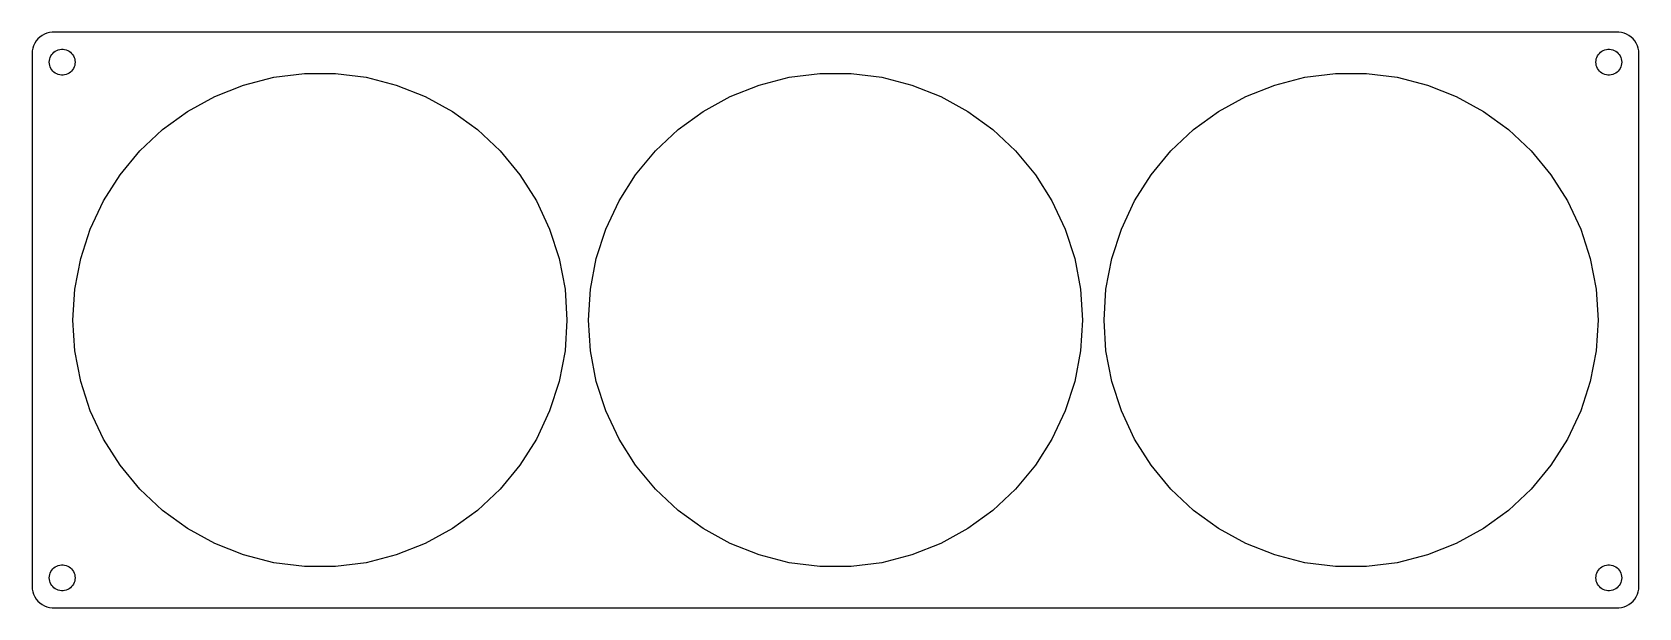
# Model space of a CAD drawing. Header units: metres. Extents: x -187 to 187, y -67 to 67.
import ezdxf

# ---------------------------------------------------------------- set-up
doc = ezdxf.new("R2010")
doc.units = ezdxf.units.M

msp = doc.modelspace()

# ---------------------------------------------------------------- linework, layer by layer
for p, q in [((-186.649, 63.8406), (-186.843, 63.2434)), ((-186.382, 64.4088), (-186.649, 63.8406)), ((-186.045, 64.9389), (-186.382, 64.4088)), ((-185.645, 65.4227), (-186.045, 64.9389)), ((-185.187, 65.8526), (-185.645, 65.4227)), ((-184.679, 66.2216), (-185.187, 65.8526)), ((-184.129, 66.5241), (-184.679, 66.2216)), ((-183.545, 66.7553), (-184.129, 66.5241)), ((-182.937, 66.9114), (-183.545, 66.7553)), ((-182.314, 66.9901), (-182.937, 66.9114)), ((182.314, 66.9901), (-182.314, 66.9901)), ((182.937, 66.9114), (182.314, 66.9901)), ((183.545, 66.7553), (182.937, 66.9114)), ((184.129, 66.5241), (183.545, 66.7553)), ((184.679, 66.2216), (184.129, 66.5241)), ((185.187, 65.8526), (184.679, 66.2216)), ((185.645, 65.4227), (185.187, 65.8526)), ((186.045, 64.9389), (185.645, 65.4227)), ((186.382, 64.4088), (186.045, 64.9389)), ((186.649, 63.8406), (186.382, 64.4088)), ((186.843, 63.2434), (186.649, 63.8406)), ((-186.961, 62.6267), (-187, 62)), ((-187, 62), (-187, -62)), ((-186.843, 63.2434), (-186.961, 62.6267)), ((-183, 60), (-182.976, 60.376)), ((-182.976, 59.624), (-183, 60)), ((-182.976, 60.376), (-182.906, 60.7461)), ((-182.906, 60.7461), (-182.789, 61.1044)), ((-182.789, 61.1044), (-182.629, 61.4453)), ((-182.629, 61.4453), (-182.427, 61.7634)), ((-182.427, 61.7634), (-182.187, 62.0536)), ((-182.187, 62.0536), (-181.912, 62.3115)), ((-181.912, 62.3115), (-181.607, 62.533)), ((-181.607, 62.533), (-181.277, 62.7145)), ((-181.277, 62.7145), (-180.927, 62.8532)), ((-180.927, 62.8532), (-180.562, 62.9469)), ((-180.562, 62.9469), (-180.188, 62.9941)), ((-180.188, 62.9941), (-179.812, 62.9941)), ((-179.812, 62.9941), (-179.438, 62.9469)), ((-179.438, 62.9469), (-179.073, 62.8532)), ((-179.073, 62.8532), (-178.723, 62.7145)), ((-178.723, 62.7145), (-178.393, 62.533)), ((-178.393, 62.533), (-178.088, 62.3115)), ((-178.088, 62.3115), (-177.813, 62.0536)), ((-177.813, 62.0536), (-177.573, 61.7634)), ((-177.573, 61.7634), (-177.371, 61.4453)), ((-177.371, 61.4453), (-177.211, 61.1044)), ((-177.211, 61.1044), (-177.094, 60.7461)), ((-177.094, 60.7461), (-177.024, 60.376)), ((-177.024, 60.376), (-177, 60)), ((-177, 60), (-177.024, 59.624)), ((177, 60), (177.024, 60.376)), ((177.024, 59.624), (177, 60)), ((177.024, 60.376), (177.094, 60.7461)), ((177.094, 60.7461), (177.211, 61.1044)), ((177.211, 61.1044), (177.371, 61.4453)), ((177.371, 61.4453), (177.573, 61.7634)), ((177.573, 61.7634), (177.813, 62.0536)), ((177.813, 62.0536), (178.088, 62.3115)), ((178.088, 62.3115), (178.393, 62.533)), ((178.393, 62.533), (178.723, 62.7145)), ((178.723, 62.7145), (179.073, 62.8532)), ((179.073, 62.8532), (179.438, 62.9469)), ((179.438, 62.9469), (179.812, 62.9941)), ((179.812, 62.9941), (180.188, 62.9941)), ((180.188, 62.9941), (180.562, 62.9469)), ((180.562, 62.9469), (180.927, 62.8532)), ((180.927, 62.8532), (181.277, 62.7145)), ((181.277, 62.7145), (181.607, 62.533)), ((181.607, 62.533), (181.912, 62.3115)), ((181.912, 62.3115), (182.187, 62.0536)), ((182.187, 62.0536), (182.427, 61.7634)), ((182.427, 61.7634), (182.629, 61.4453)), ((182.629, 61.4453), (182.789, 61.1044)), ((182.789, 61.1044), (182.906, 60.7461)), ((182.906, 60.7461), (182.976, 60.376)), ((182.976, 60.376), (183, 60)), ((183, 60), (182.976, 59.624)), ((186.961, 62.6267), (186.843, 63.2434)), ((187, 62), (186.961, 62.6267)), ((187, -62), (187, 62)), ((-182.906, 59.2539), (-182.976, 59.624)), ((-182.789, 58.8956), (-182.906, 59.2539)), ((-182.629, 58.5547), (-182.789, 58.8956)), ((-182.427, 58.2366), (-182.629, 58.5547)), ((-182.187, 57.9464), (-182.427, 58.2366)), ((-181.912, 57.6885), (-182.187, 57.9464)), ((-181.607, 57.467), (-181.912, 57.6885)), ((-181.277, 57.2855), (-181.607, 57.467)), ((-180.927, 57.1468), (-181.277, 57.2855)), ((-180.562, 57.0531), (-180.927, 57.1468)), ((-180.188, 57.0059), (-180.562, 57.0531)), ((-179.812, 57.0059), (-180.188, 57.0059)), ((-179.438, 57.0531), (-179.812, 57.0059)), ((-179.073, 57.1468), (-179.438, 57.0531)), ((-178.723, 57.2855), (-179.073, 57.1468)), ((-178.393, 57.467), (-178.723, 57.2855)), ((-178.088, 57.6885), (-178.393, 57.467)), ((-177.813, 57.9464), (-178.088, 57.6885)), ((-177.573, 58.2366), (-177.813, 57.9464)), ((-177.371, 58.5547), (-177.573, 58.2366)), ((-177.211, 58.8956), (-177.371, 58.5547)), ((-177.094, 59.2539), (-177.211, 58.8956)), ((-177.024, 59.624), (-177.094, 59.2539)), ((-137.768, 54.6857), (-130.774, 56.4815)), ((-130.774, 56.4815), (-123.61, 57.3865)), ((-123.61, 57.3865), (-116.39, 57.3865)), ((-116.39, 57.3865), (-109.226, 56.4815)), ((-109.226, 56.4815), (-102.232, 54.6857)), ((-17.7685, 54.6857), (-10.7744, 56.4815)), ((-10.7744, 56.4815), (-3.6104, 57.3865)), ((-3.6104, 57.3865), (3.6104, 57.3865)), ((3.6104, 57.3865), (10.7744, 56.4815)), ((10.7744, 56.4815), (17.7685, 54.6857)), ((102.232, 54.6857), (109.226, 56.4815)), ((109.226, 56.4815), (116.39, 57.3865)), ((116.39, 57.3865), (123.61, 57.3865)), ((123.61, 57.3865), (130.774, 56.4815)), ((130.774, 56.4815), (137.768, 54.6857)), ((177.094, 59.2539), (177.024, 59.624)), ((177.211, 58.8956), (177.094, 59.2539)), ((177.371, 58.5547), (177.211, 58.8956)), ((177.573, 58.2366), (177.371, 58.5547)), ((177.813, 57.9464), (177.573, 58.2366)), ((178.088, 57.6885), (177.813, 57.9464)), ((178.393, 57.467), (178.088, 57.6885)), ((178.723, 57.2855), (178.393, 57.467)), ((179.073, 57.1468), (178.723, 57.2855)), ((179.438, 57.0531), (179.073, 57.1468)), ((179.812, 57.0059), (179.438, 57.0531)), ((180.188, 57.0059), (179.812, 57.0059)), ((180.562, 57.0531), (180.188, 57.0059)), ((180.927, 57.1468), (180.562, 57.0531)), ((181.277, 57.2855), (180.927, 57.1468)), ((181.607, 57.467), (181.277, 57.2855)), ((181.912, 57.6885), (181.607, 57.467)), ((182.187, 57.9464), (181.912, 57.6885)), ((182.427, 58.2366), (182.187, 57.9464)), ((182.629, 58.5547), (182.427, 58.2366)), ((182.789, 58.8956), (182.629, 58.5547)), ((182.906, 59.2539), (182.789, 58.8956)), ((182.976, 59.624), (182.906, 59.2539)), ((-144.482, 52.0276), (-137.768, 54.6857)), ((-102.232, 54.6857), (-95.5177, 52.0276)), ((-24.4823, 52.0276), (-17.7685, 54.6857)), ((17.7685, 54.6857), (24.4823, 52.0276)), ((95.5177, 52.0276), (102.232, 54.6857)), ((137.768, 54.6857), (144.482, 52.0276)), ((-150.81, 48.5488), (-144.482, 52.0276)), ((-95.5177, 52.0276), (-89.19, 48.5488)), ((-30.81, 48.5488), (-24.4823, 52.0276)), ((24.4823, 52.0276), (30.81, 48.5488)), ((89.19, 48.5488), (95.5177, 52.0276)), ((144.482, 52.0276), (150.81, 48.5488)), ((-156.652, 44.3045), (-150.81, 48.5488)), ((-89.19, 48.5488), (-83.3481, 44.3045)), ((-36.6519, 44.3045), (-30.81, 48.5488)), ((30.81, 48.5488), (36.6519, 44.3045)), ((83.3481, 44.3045), (89.19, 48.5488)), ((150.81, 48.5488), (156.652, 44.3045)), ((-161.916, 39.3615), (-156.652, 44.3045)), ((-83.3481, 44.3045), (-78.0843, 39.3615)), ((-41.9157, 39.3615), (-36.6519, 44.3045)), ((36.6519, 44.3045), (41.9157, 39.3615)), ((78.0843, 39.3615), (83.3481, 44.3045)), ((156.652, 44.3045), (161.916, 39.3615)), ((-166.518, 33.7977), (-161.916, 39.3615)), ((-78.0843, 39.3615), (-73.4815, 33.7977)), ((-46.5185, 33.7977), (-41.9157, 39.3615)), ((41.9157, 39.3615), (46.5185, 33.7977)), ((73.4815, 33.7977), (78.0843, 39.3615)), ((161.916, 39.3615), (166.518, 33.7977)), ((-170.388, 27.7008), (-166.518, 33.7977)), ((-73.4815, 33.7977), (-69.6124, 27.7008)), ((-50.3876, 27.7008), (-46.5185, 33.7977)), ((46.5185, 33.7977), (50.3876, 27.7008)), ((69.6124, 27.7008), (73.4815, 33.7977)), ((166.518, 33.7977), (170.388, 27.7008)), ((-173.462, 21.1672), (-170.388, 27.7008)), ((-69.6124, 27.7008), (-66.5378, 21.1672)), ((-53.4621, 21.1672), (-50.3876, 27.7008)), ((50.3876, 27.7008), (53.4621, 21.1672)), ((66.5378, 21.1672), (69.6124, 27.7008)), ((170.388, 27.7008), (173.462, 21.1672)), ((-175.694, 14.2997), (-173.462, 21.1672)), ((-66.5378, 21.1672), (-64.3065, 14.2997)), ((-55.6935, 14.2997), (-53.4621, 21.1672)), ((53.4621, 21.1672), (55.6935, 14.2997)), ((64.3065, 14.2997), (66.5378, 21.1672)), ((173.462, 21.1672), (175.694, 14.2997)), ((-177.047, 7.2066), (-175.694, 14.2997)), ((-64.3065, 14.2997), (-62.9534, 7.2066)), ((-57.0466, 7.2066), (-55.6935, 14.2997)), ((55.6935, 14.2997), (57.0466, 7.2066)), ((62.9534, 7.2066), (64.3065, 14.2997)), ((175.694, 14.2997), (177.047, 7.2066)), ((-177.5, 0), (-177.047, 7.2066)), ((-62.9534, 7.2066), (-62.5, 0)), ((-57.5, 0), (-57.0466, 7.2066)), ((57.0466, 7.2066), (57.5, 0)), ((62.5, 0), (62.9534, 7.2066)), ((177.047, 7.2066), (177.5, 0)), ((-177.047, -7.2066), (-177.5, 0)), ((-62.5, 0), (-62.9534, -7.2066)), ((-57.0466, -7.2066), (-57.5, 0)), ((57.5, 0), (57.0466, -7.2066)), ((62.9534, -7.2066), (62.5, 0)), ((177.5, 0), (177.047, -7.2066)), ((-175.694, -14.2997), (-177.047, -7.2066)), ((-62.9534, -7.2066), (-64.3065, -14.2997)), ((-55.6935, -14.2997), (-57.0466, -7.2066)), ((57.0466, -7.2066), (55.6935, -14.2997)), ((64.3065, -14.2997), (62.9534, -7.2066)), ((177.047, -7.2066), (175.694, -14.2997)), ((-173.462, -21.1672), (-175.694, -14.2997)), ((-64.3065, -14.2997), (-66.5378, -21.1672)), ((-53.4621, -21.1672), (-55.6935, -14.2997)), ((55.6935, -14.2997), (53.4621, -21.1672)), ((66.5378, -21.1672), (64.3065, -14.2997)), ((175.694, -14.2997), (173.462, -21.1672)), ((-170.388, -27.7008), (-173.462, -21.1672)), ((-66.5378, -21.1672), (-69.6124, -27.7008)), ((-50.3876, -27.7008), (-53.4621, -21.1672)), ((53.4621, -21.1672), (50.3876, -27.7008)), ((69.6124, -27.7008), (66.5378, -21.1672)), ((173.462, -21.1672), (170.388, -27.7008)), ((-166.518, -33.7977), (-170.388, -27.7008)), ((-69.6124, -27.7008), (-73.4815, -33.7977)), ((-46.5185, -33.7977), (-50.3876, -27.7008)), ((50.3876, -27.7008), (46.5185, -33.7977)), ((73.4815, -33.7977), (69.6124, -27.7008)), ((170.388, -27.7008), (166.518, -33.7977)), ((-161.916, -39.3615), (-166.518, -33.7977)), ((-73.4815, -33.7977), (-78.0843, -39.3615)), ((-41.9157, -39.3615), (-46.5185, -33.7977)), ((46.5185, -33.7977), (41.9157, -39.3615)), ((78.0843, -39.3615), (73.4815, -33.7977)), ((166.518, -33.7977), (161.916, -39.3615)), ((-156.652, -44.3045), (-161.916, -39.3615)), ((-78.0843, -39.3615), (-83.3481, -44.3045)), ((-36.6519, -44.3045), (-41.9157, -39.3615)), ((41.9157, -39.3615), (36.6519, -44.3045)), ((83.3481, -44.3045), (78.0843, -39.3615)), ((161.916, -39.3615), (156.652, -44.3045)), ((-150.81, -48.5488), (-156.652, -44.3045)), ((-83.3481, -44.3045), (-89.19, -48.5488)), ((-30.81, -48.5488), (-36.6519, -44.3045)), ((36.6519, -44.3045), (30.81, -48.5488)), ((89.19, -48.5488), (83.3481, -44.3045)), ((156.652, -44.3045), (150.81, -48.5488)), ((-144.482, -52.0276), (-150.81, -48.5488)), ((-89.19, -48.5488), (-95.5177, -52.0276)), ((-24.4823, -52.0276), (-30.81, -48.5488)), ((30.81, -48.5488), (24.4823, -52.0276)), ((95.5177, -52.0276), (89.19, -48.5488)), ((150.81, -48.5488), (144.482, -52.0276)), ((-137.768, -54.6857), (-144.482, -52.0276)), ((-95.5177, -52.0276), (-102.232, -54.6857)), ((-17.7685, -54.6857), (-24.4823, -52.0276)), ((24.4823, -52.0276), (17.7685, -54.6857)), ((102.232, -54.6857), (95.5177, -52.0276)), ((144.482, -52.0276), (137.768, -54.6857)), ((-130.774, -56.4815), (-137.768, -54.6857)), ((-102.232, -54.6857), (-109.226, -56.4815)), ((-10.7744, -56.4815), (-17.7685, -54.6857)), ((17.7685, -54.6857), (10.7744, -56.4815)), ((109.226, -56.4815), (102.232, -54.6857)), ((137.768, -54.6857), (130.774, -56.4815)), ((-183, -60), (-182.976, -59.624)), ((-182.976, -59.624), (-182.906, -59.2539)), ((-182.906, -59.2539), (-182.789, -58.8956)), ((-182.789, -58.8956), (-182.629, -58.5547)), ((-182.629, -58.5547), (-182.427, -58.2366)), ((-182.427, -58.2366), (-182.187, -57.9464)), ((-182.187, -57.9464), (-181.912, -57.6885)), ((-181.912, -57.6885), (-181.607, -57.467)), ((-181.607, -57.467), (-181.277, -57.2855)), ((-181.277, -57.2855), (-180.927, -57.1468)), ((-180.927, -57.1468), (-180.562, -57.0531)), ((-180.562, -57.0531), (-180.188, -57.0059)), ((-180.188, -57.0059), (-179.812, -57.0059)), ((-179.812, -57.0059), (-179.438, -57.0531)), ((-179.438, -57.0531), (-179.073, -57.1468)), ((-179.073, -57.1468), (-178.723, -57.2855)), ((-178.723, -57.2855), (-178.393, -57.467)), ((-178.393, -57.467), (-178.088, -57.6885)), ((-178.088, -57.6885), (-177.813, -57.9464)), ((-177.813, -57.9464), (-177.573, -58.2366)), ((-177.573, -58.2366), (-177.371, -58.5547)), ((-177.371, -58.5547), (-177.211, -58.8956)), ((-177.211, -58.8956), (-177.094, -59.2539)), ((-177.094, -59.2539), (-177.024, -59.624)), ((-177.024, -59.624), (-177, -60)), ((-123.61, -57.3865), (-130.774, -56.4815)), ((-116.39, -57.3865), (-123.61, -57.3865)), ((-109.226, -56.4815), (-116.39, -57.3865)), ((-3.6104, -57.3865), (-10.7744, -56.4815)), ((3.6104, -57.3865), (-3.6104, -57.3865)), ((10.7744, -56.4815), (3.6104, -57.3865)), ((116.39, -57.3865), (109.226, -56.4815)), ((123.61, -57.3865), (116.39, -57.3865)), ((130.774, -56.4815), (123.61, -57.3865)), ((177, -60), (177.024, -59.624)), ((177.024, -59.624), (177.094, -59.2539)), ((177.094, -59.2539), (177.211, -58.8956)), ((177.211, -58.8956), (177.371, -58.5547)), ((177.371, -58.5547), (177.573, -58.2366)), ((177.573, -58.2366), (177.813, -57.9464)), ((177.813, -57.9464), (178.088, -57.6885)), ((178.088, -57.6885), (178.393, -57.467)), ((178.393, -57.467), (178.723, -57.2855)), ((178.723, -57.2855), (179.073, -57.1468)), ((179.073, -57.1468), (179.438, -57.0531)), ((179.438, -57.0531), (179.812, -57.0059)), ((179.812, -57.0059), (180.188, -57.0059)), ((180.188, -57.0059), (180.562, -57.0531)), ((180.562, -57.0531), (180.927, -57.1468)), ((180.927, -57.1468), (181.277, -57.2855)), ((181.277, -57.2855), (181.607, -57.467)), ((181.607, -57.467), (181.912, -57.6885)), ((181.912, -57.6885), (182.187, -57.9464)), ((182.187, -57.9464), (182.427, -58.2366)), ((182.427, -58.2366), (182.629, -58.5547)), ((182.629, -58.5547), (182.789, -58.8956)), ((182.789, -58.8956), (182.906, -59.2539)), ((182.906, -59.2539), (182.976, -59.624)), ((182.976, -59.624), (183, -60)), ((-187, -62), (-186.961, -62.6267)), ((-186.961, -62.6267), (-186.843, -63.2434)), ((-186.843, -63.2434), (-186.649, -63.8406)), ((-182.976, -60.376), (-183, -60)), ((-182.906, -60.7461), (-182.976, -60.376)), ((-182.789, -61.1044), (-182.906, -60.7461)), ((-182.629, -61.4453), (-182.789, -61.1044)), ((-182.427, -61.7634), (-182.629, -61.4453)), ((-182.187, -62.0536), (-182.427, -61.7634)), ((-181.912, -62.3115), (-182.187, -62.0536)), ((-181.607, -62.533), (-181.912, -62.3115)), ((-181.277, -62.7145), (-181.607, -62.533)), ((-180.927, -62.8532), (-181.277, -62.7145)), ((-180.562, -62.9469), (-180.927, -62.8532)), ((-180.188, -62.9941), (-180.562, -62.9469)), ((-179.812, -62.9941), (-180.188, -62.9941)), ((-179.438, -62.9469), (-179.812, -62.9941)), ((-179.073, -62.8532), (-179.438, -62.9469)), ((-178.723, -62.7145), (-179.073, -62.8532)), ((-178.393, -62.533), (-178.723, -62.7145)), ((-178.088, -62.3115), (-178.393, -62.533)), ((-177.813, -62.0536), (-178.088, -62.3115)), ((-177.573, -61.7634), (-177.813, -62.0536)), ((-177.371, -61.4453), (-177.573, -61.7634)), ((-177.211, -61.1044), (-177.371, -61.4453)), ((-177.094, -60.7461), (-177.211, -61.1044)), ((-177.024, -60.376), (-177.094, -60.7461)), ((-177, -60), (-177.024, -60.376)), ((177.024, -60.376), (177, -60)), ((177.094, -60.7461), (177.024, -60.376)), ((177.211, -61.1044), (177.094, -60.7461)), ((177.371, -61.4453), (177.211, -61.1044)), ((177.573, -61.7634), (177.371, -61.4453)), ((177.813, -62.0536), (177.573, -61.7634)), ((178.088, -62.3115), (177.813, -62.0536)), ((178.393, -62.533), (178.088, -62.3115)), ((178.723, -62.7145), (178.393, -62.533)), ((179.073, -62.8532), (178.723, -62.7145)), ((179.438, -62.9469), (179.073, -62.8532)), ((179.812, -62.9941), (179.438, -62.9469)), ((180.188, -62.9941), (179.812, -62.9941)), ((180.562, -62.9469), (180.188, -62.9941)), ((180.927, -62.8532), (180.562, -62.9469)), ((181.277, -62.7145), (180.927, -62.8532)), ((181.607, -62.533), (181.277, -62.7145)), ((181.912, -62.3115), (181.607, -62.533)), ((182.187, -62.0536), (181.912, -62.3115)), ((182.427, -61.7634), (182.187, -62.0536)), ((182.629, -61.4453), (182.427, -61.7634)), ((182.789, -61.1044), (182.629, -61.4453)), ((182.906, -60.7461), (182.789, -61.1044)), ((182.976, -60.376), (182.906, -60.7461)), ((183, -60), (182.976, -60.376)), ((186.649, -63.8406), (186.843, -63.2434)), ((186.843, -63.2434), (186.961, -62.6267)), ((186.961, -62.6267), (187, -62)), ((-186.649, -63.8406), (-186.382, -64.4088)), ((-186.382, -64.4088), (-186.045, -64.9389)), ((-186.045, -64.9389), (-185.645, -65.4227)), ((-185.645, -65.4227), (-185.187, -65.8526)), ((-185.187, -65.8526), (-184.679, -66.2216)), ((-184.679, -66.2216), (-184.129, -66.5241)), ((-184.129, -66.5241), (-183.545, -66.7553)), ((-183.545, -66.7553), (-182.937, -66.9114)), ((-182.937, -66.9114), (-182.314, -66.9901)), ((-182.314, -66.9901), (182.314, -66.9901)), ((182.314, -66.9901), (182.937, -66.9114)), ((182.937, -66.9114), (183.545, -66.7553)), ((183.545, -66.7553), (184.129, -66.5241)), ((184.129, -66.5241), (184.679, -66.2216)), ((184.679, -66.2216), (185.187, -65.8526)), ((185.187, -65.8526), (185.645, -65.4227)), ((185.645, -65.4227), (186.045, -64.9389)), ((186.045, -64.9389), (186.382, -64.4088)), ((186.382, -64.4088), (186.649, -63.8406))]:
    msp.add_line(p, q)

doc.saveas('drawing.dxf')
